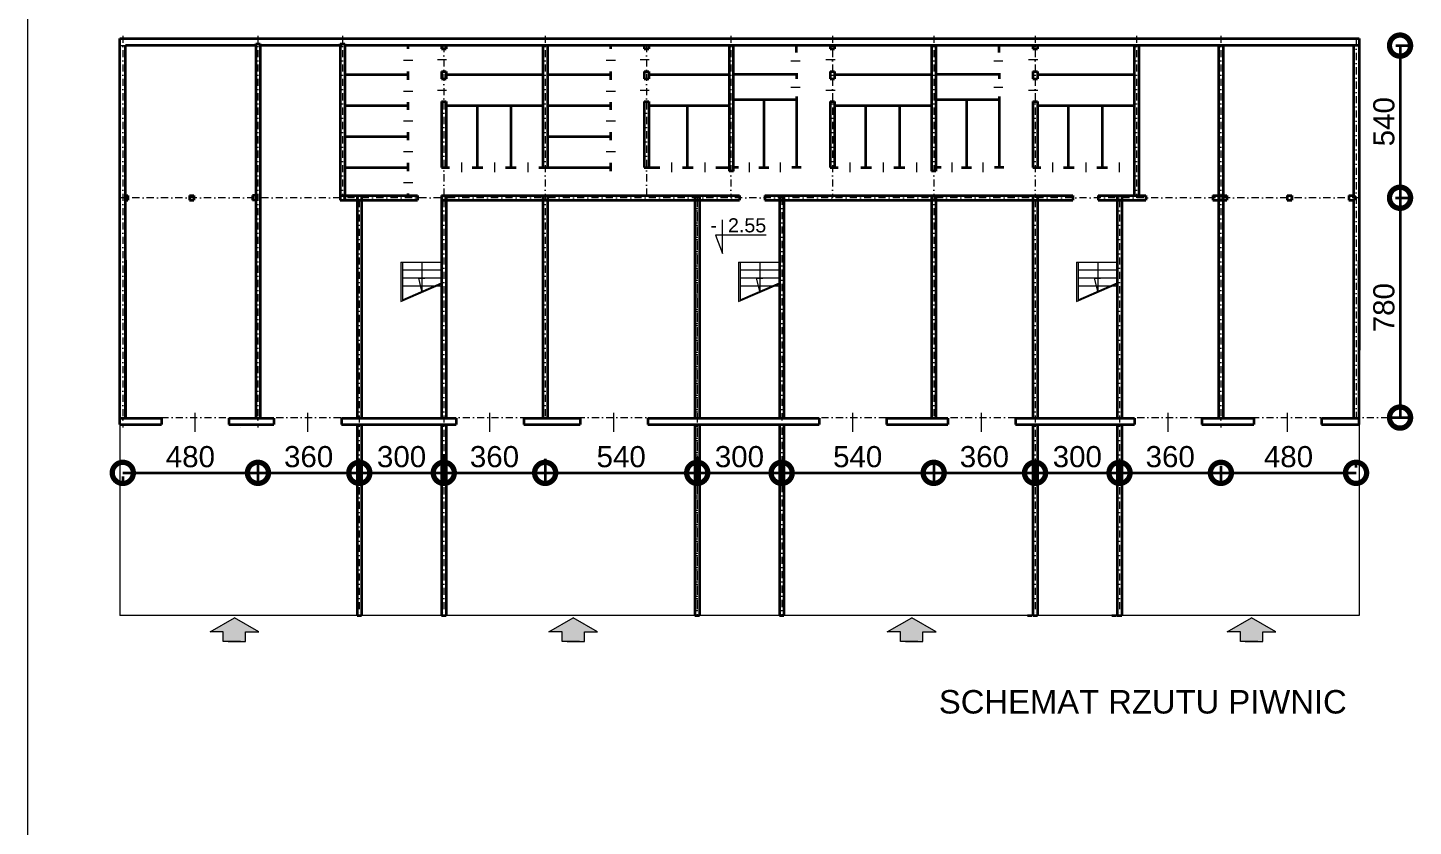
# Model space of a CAD drawing. Header units: millimetres. Extents: x 2834 to 13053, y -2252 to 4789.
# Drawn here: x 2834 to 5786, y 1268 to 2969 of the extents above; entities that cross this region are included whole.
import ezdxf

# ---------------------------------------------------------------- set-up
doc = ezdxf.new("R2010")
doc.units = ezdxf.units.MM
doc.header["$MEASUREMENT"] = 0
doc.header["$PDMODE"] = 2
doc.linetypes.add('DASHDOTX2', pattern=[50.8, 25.4, -12.7, 0, -12.7])
doc.layers.get('0').update_dxf_attribs({"lineweight": 5})
for name, color, linetype, lineweight in [('Okna c.', 7, 'Continuous', 5), ('Osie', 1, 'DASHDOTX2', 5), ('Urządzenia', 160, 'Continuous', 5), ('Widok', 7, 'Continuous', 9), ('Wymiary', 102, 'Continuous', 5), ('Wypełnienie', 7, 'Continuous', 5), ('Ściany k.', 7, 'Continuous', 35)]:
    doc.layers.add(name, color=color, linetype=linetype, lineweight=lineweight)
doc.styles.get("Standard").update_dxf_attribs({"font": 'ARIAL.TTF'})
doc.dimstyles.new('ISO-25', dxfattribs={"dimscale": 20, "dimtxt": 2.5, "dimasz": 5, "dimexe": 1.25, "dimexo": 0.625, "dimtad": 1, "dimtxsty": 'Standard', "dimblk": 'DOTSMALL', "dimcen": 2.5, "dimadec": 0, "dimazin": 0, "dimtfac": 1, "dimtmove": 0, "dimatfit": 3, "dimfxl": 0, "dimarcsym": 0})

# ---------------------------------------------------------------- blocks, each defined once
blk = doc.blocks.new('_DotSmall')
at = {"color": 0, "const_width": 0.5}
blk.add_lwpolyline([(-0.0625, 0, 1), (0.0625, 0, 1)], format="xyb", close=True, dxfattribs=at)
blk = doc.blocks.new('*D106')
at = {"layer": 'Defpoints', "color": 0}
for p in [(7637.2, 2941.1), (7624.2, 2161.1), (7671.5, 2161.1)]:
    blk.add_point(p, dxfattribs=at)
at = {"layer": 'Wymiary', "color": 0, "lineweight": -2}
for p, q in [((7655.9, 2941.1), (7709, 2941.1)), ((7671.5, 2941.1), (7671.5, 2161.1)), ((7642.9, 2161.1), (7709, 2161.1))]:
    blk.add_line(p, q, dxfattribs=at)
at = {"layer": 'Wymiary', "color": 0, "lineweight": -2, "xscale": 150, "yscale": 150, "zscale": 150}
for p, rotation in [((7671.5, 2941.1), 90), ((7671.5, 2161.1), 270)]:
    blk.add_blockref('_DotSmall', p, dxfattribs=dict(at, rotation=rotation))
at = {"layer": 'Wymiary', "color": 0, "insert": (7614.4, 2551.1), "char_height": 75, "attachment_point": 5, "rotation": 90}
blk.add_mtext('780', dxfattribs=at)
blk = doc.blocks.new('*D107')
at = {"layer": 'Defpoints', "color": 0}
for p in [(6015.3, 2028.4), (6375.3, 2028.4), (6375.3, 1964.9)]:
    blk.add_point(p, dxfattribs=at)
at = {"layer": 'Wymiary', "color": 0, "lineweight": -2}
for p, q in [((6015.3, 2009.7), (6015.3, 1927.4)), ((6375.3, 2009.6), (6375.3, 1927.4)), ((6015.3, 1964.9), (6375.3, 1964.9))]:
    blk.add_line(p, q, dxfattribs=at)
at = {"layer": 'Wymiary', "color": 0, "lineweight": -2, "xscale": 150, "yscale": 150, "zscale": 150, "rotation": 180}
blk.add_blockref('_DotSmall', (6015.3, 1964.9), dxfattribs=at)
at = {"layer": 'Wymiary', "color": 0, "lineweight": -2, "xscale": 150, "yscale": 150, "zscale": 150}
blk.add_blockref('_DotSmall', (6375.3, 1964.9), dxfattribs=at)
at = {"layer": 'Wymiary', "color": 0, "insert": (6195.3, 2022), "char_height": 75, "attachment_point": 5}
blk.add_mtext('360', dxfattribs=at)
blk = doc.blocks.new('*D108')
at = {"layer": 'Defpoints', "color": 0}
for p in [(4275.3, 2050.5), (4635.3, 2033.4), (4635.3, 1964.9)]:
    blk.add_point(p, dxfattribs=at)
at = {"layer": 'Wymiary', "color": 0, "lineweight": -2}
for p, q in [((4275.3, 2031.8), (4275.3, 1927.4)), ((4635.3, 2014.6), (4635.3, 1927.4)), ((4275.3, 1964.9), (4635.3, 1964.9))]:
    blk.add_line(p, q, dxfattribs=at)
at = {"layer": 'Wymiary', "color": 0, "lineweight": -2, "xscale": 150, "yscale": 150, "zscale": 150, "rotation": 180}
blk.add_blockref('_DotSmall', (4275.3, 1964.9), dxfattribs=at)
at = {"layer": 'Wymiary', "color": 0, "lineweight": -2, "xscale": 150, "yscale": 150, "zscale": 150}
blk.add_blockref('_DotSmall', (4635.3, 1964.9), dxfattribs=at)
at = {"layer": 'Wymiary', "color": 0, "insert": (4455.3, 2022), "char_height": 75, "attachment_point": 5}
blk.add_mtext('360', dxfattribs=at)
blk = doc.blocks.new('*D109')
at = {"layer": 'Defpoints', "color": 0}
for p in [(3615.3, 2018.6), (3135.3, 1970.8), (3615.3, 1964.9)]:
    blk.add_point(p, dxfattribs=at)
at = {"layer": 'Wymiary', "color": 0, "lineweight": -2}
for p, q in [((3615.3, 1999.8), (3615.3, 1927.4)), ((3135.3, 1964.9), (3615.3, 1964.9)), ((3135.3, 1952), (3135.3, 1927.4))]:
    blk.add_line(p, q, dxfattribs=at)
at = {"layer": 'Wymiary', "color": 0, "lineweight": -2, "xscale": 150, "yscale": 150, "zscale": 150, "rotation": 180}
blk.add_blockref('_DotSmall', (3135.3, 1964.9), dxfattribs=at)
at = {"layer": 'Wymiary', "color": 0, "lineweight": -2, "xscale": 150, "yscale": 150, "zscale": 150}
blk.add_blockref('_DotSmall', (3615.3, 1964.9), dxfattribs=at)
at = {"layer": 'Wymiary', "color": 0, "insert": (3375.3, 2021.9), "char_height": 75, "attachment_point": 5}
blk.add_mtext('480', dxfattribs=at)
blk = doc.blocks.new('*D110')
at = {"layer": 'Defpoints', "color": 0}
for p in [(3975.3, 2023.5), (4275.3, 2050.5), (4275.3, 1964.9)]:
    blk.add_point(p, dxfattribs=at)
at = {"layer": 'Wymiary', "color": 0, "lineweight": -2}
for p, q in [((4275.3, 2031.8), (4275.3, 1927.4)), ((3975.3, 2004.7), (3975.3, 1927.4)), ((3975.3, 1964.9), (4275.3, 1964.9))]:
    blk.add_line(p, q, dxfattribs=at)
at = {"layer": 'Wymiary', "color": 0, "lineweight": -2, "xscale": 150, "yscale": 150, "zscale": 150, "rotation": 180}
blk.add_blockref('_DotSmall', (3975.3, 1964.9), dxfattribs=at)
at = {"layer": 'Wymiary', "color": 0, "lineweight": -2, "xscale": 150, "yscale": 150, "zscale": 150}
blk.add_blockref('_DotSmall', (4275.3, 1964.9), dxfattribs=at)
at = {"layer": 'Wymiary', "color": 0, "insert": (4125.3, 2022), "char_height": 75, "attachment_point": 5}
blk.add_mtext('300', dxfattribs=at)
blk = doc.blocks.new('*D111')
at = {"layer": 'Defpoints', "color": 0}
for p in [(3615.3, 2018.6), (3975.3, 2023.5), (3975.3, 1964.9)]:
    blk.add_point(p, dxfattribs=at)
at = {"layer": 'Wymiary', "color": 0, "lineweight": -2}
for p, q in [((3615.3, 1999.8), (3615.3, 1927.4)), ((3975.3, 2004.7), (3975.3, 1927.4)), ((3615.3, 1964.9), (3975.3, 1964.9))]:
    blk.add_line(p, q, dxfattribs=at)
at = {"layer": 'Wymiary', "color": 0, "lineweight": -2, "xscale": 150, "yscale": 150, "zscale": 150, "rotation": 180}
blk.add_blockref('_DotSmall', (3615.3, 1964.9), dxfattribs=at)
at = {"layer": 'Wymiary', "color": 0, "lineweight": -2, "xscale": 150, "yscale": 150, "zscale": 150}
blk.add_blockref('_DotSmall', (3975.3, 1964.9), dxfattribs=at)
at = {"layer": 'Wymiary', "color": 0, "insert": (3795.3, 2022), "char_height": 75, "attachment_point": 5}
blk.add_mtext('360', dxfattribs=at)
blk = doc.blocks.new('*D112')
at = {"layer": 'Defpoints', "color": 0}
for p in [(5175.3, 2040.7), (5475.3, 2016.2), (5475.3, 1964.9)]:
    blk.add_point(p, dxfattribs=at)
at = {"layer": 'Wymiary', "color": 0, "lineweight": -2}
for p, q in [((5175.3, 2022), (5175.3, 1927.4)), ((5475.3, 1997.4), (5475.3, 1927.4)), ((5175.3, 1964.9), (5475.3, 1964.9))]:
    blk.add_line(p, q, dxfattribs=at)
at = {"layer": 'Wymiary', "color": 0, "lineweight": -2, "xscale": 150, "yscale": 150, "zscale": 150, "rotation": 180}
blk.add_blockref('_DotSmall', (5175.3, 1964.9), dxfattribs=at)
at = {"layer": 'Wymiary', "color": 0, "lineweight": -2, "xscale": 150, "yscale": 150, "zscale": 150}
blk.add_blockref('_DotSmall', (5475.3, 1964.9), dxfattribs=at)
at = {"layer": 'Wymiary', "color": 0, "insert": (5325.3, 2022), "char_height": 75, "attachment_point": 5}
blk.add_mtext('300', dxfattribs=at)
blk = doc.blocks.new('*D113')
at = {"layer": 'Defpoints', "color": 0}
for p in [(4635.3, 2033.4), (5175.3, 2040.7), (5175.3, 1964.9)]:
    blk.add_point(p, dxfattribs=at)
at = {"layer": 'Wymiary', "color": 0, "lineweight": -2}
for p, q in [((5175.3, 2022), (5175.3, 1927.4)), ((4635.3, 2014.6), (4635.3, 1927.4)), ((4635.3, 1964.9), (5175.3, 1964.9))]:
    blk.add_line(p, q, dxfattribs=at)
at = {"layer": 'Wymiary', "color": 0, "lineweight": -2, "xscale": 150, "yscale": 150, "zscale": 150, "rotation": 180}
blk.add_blockref('_DotSmall', (4635.3, 1964.9), dxfattribs=at)
at = {"layer": 'Wymiary', "color": 0, "lineweight": -2, "xscale": 150, "yscale": 150, "zscale": 150}
blk.add_blockref('_DotSmall', (5175.3, 1964.9), dxfattribs=at)
at = {"layer": 'Wymiary', "color": 0, "insert": (4905.3, 2021.9), "char_height": 75, "attachment_point": 5}
blk.add_mtext('540', dxfattribs=at)
blk = doc.blocks.new('*D114')
at = {"layer": 'Defpoints', "color": 0}
for p in [(6015.3, 2028.4), (5475.3, 2016.2), (6015.3, 1964.9)]:
    blk.add_point(p, dxfattribs=at)
at = {"layer": 'Wymiary', "color": 0, "lineweight": -2}
for p, q in [((5475.3, 1997.4), (5475.3, 1927.4)), ((6015.3, 2009.7), (6015.3, 1927.4)), ((5475.3, 1964.9), (6015.3, 1964.9))]:
    blk.add_line(p, q, dxfattribs=at)
at = {"layer": 'Wymiary', "color": 0, "lineweight": -2, "xscale": 150, "yscale": 150, "zscale": 150, "rotation": 180}
blk.add_blockref('_DotSmall', (5475.3, 1964.9), dxfattribs=at)
at = {"layer": 'Wymiary', "color": 0, "lineweight": -2, "xscale": 150, "yscale": 150, "zscale": 150}
blk.add_blockref('_DotSmall', (6015.3, 1964.9), dxfattribs=at)
at = {"layer": 'Wymiary', "color": 0, "insert": (5745.3, 2021.9), "char_height": 75, "attachment_point": 5}
blk.add_mtext('540', dxfattribs=at)
blk = doc.blocks.new('*D115')
at = {"layer": 'Defpoints', "color": 0}
for p in [(7035.3, 2008.7), (7515.3, 1964.9), (7515.3, 1964.9)]:
    blk.add_point(p, dxfattribs=at)
at = {"layer": 'Wymiary', "color": 0, "lineweight": -2}
for p, q in [((7035.3, 1990), (7035.3, 1927.4)), ((7515.3, 1983.6), (7515.3, 2002.4)), ((7035.3, 1964.9), (7515.3, 1964.9))]:
    blk.add_line(p, q, dxfattribs=at)
at = {"layer": 'Wymiary', "color": 0, "lineweight": -2, "xscale": 150, "yscale": 150, "zscale": 150, "rotation": 180}
blk.add_blockref('_DotSmall', (7035.3, 1964.9), dxfattribs=at)
at = {"layer": 'Wymiary', "color": 0, "lineweight": -2, "xscale": 150, "yscale": 150, "zscale": 150}
blk.add_blockref('_DotSmall', (7515.3, 1964.9), dxfattribs=at)
at = {"layer": 'Wymiary', "color": 0, "insert": (7275.3, 2021.9), "char_height": 75, "attachment_point": 5}
blk.add_mtext('480', dxfattribs=at)
blk = doc.blocks.new('*D116')
at = {"layer": 'Defpoints', "color": 0}
for p in [(6675.3, 2011.2), (7035.3, 2008.7), (7035.3, 1964.9)]:
    blk.add_point(p, dxfattribs=at)
at = {"layer": 'Wymiary', "color": 0, "lineweight": -2}
for p, q in [((6675.3, 1992.4), (6675.3, 1927.4)), ((7035.3, 1990), (7035.3, 1927.4)), ((6675.3, 1964.9), (7035.3, 1964.9))]:
    blk.add_line(p, q, dxfattribs=at)
at = {"layer": 'Wymiary', "color": 0, "lineweight": -2, "xscale": 150, "yscale": 150, "zscale": 150, "rotation": 180}
blk.add_blockref('_DotSmall', (6675.3, 1964.9), dxfattribs=at)
at = {"layer": 'Wymiary', "color": 0, "lineweight": -2, "xscale": 150, "yscale": 150, "zscale": 150}
blk.add_blockref('_DotSmall', (7035.3, 1964.9), dxfattribs=at)
at = {"layer": 'Wymiary', "color": 0, "insert": (6855.3, 2022), "char_height": 75, "attachment_point": 5}
blk.add_mtext('360', dxfattribs=at)
blk = doc.blocks.new('*D117')
at = {"layer": 'Defpoints', "color": 0}
for p in [(6375.3, 2028.4), (6675.3, 2011.2), (6675.3, 1964.9)]:
    blk.add_point(p, dxfattribs=at)
at = {"layer": 'Wymiary', "color": 0, "lineweight": -2}
for p, q in [((6375.3, 2009.6), (6375.3, 1927.4)), ((6675.3, 1992.4), (6675.3, 1927.4)), ((6375.3, 1964.9), (6675.3, 1964.9))]:
    blk.add_line(p, q, dxfattribs=at)
at = {"layer": 'Wymiary', "color": 0, "lineweight": -2, "xscale": 150, "yscale": 150, "zscale": 150, "rotation": 180}
blk.add_blockref('_DotSmall', (6375.3, 1964.9), dxfattribs=at)
at = {"layer": 'Wymiary', "color": 0, "lineweight": -2, "xscale": 150, "yscale": 150, "zscale": 150}
blk.add_blockref('_DotSmall', (6675.3, 1964.9), dxfattribs=at)
at = {"layer": 'Wymiary', "color": 0, "insert": (6525.3, 2022), "char_height": 75, "attachment_point": 5}
blk.add_mtext('300', dxfattribs=at)
blk = doc.blocks.new('*D131')
at = {"layer": 'Defpoints', "color": 0}
for p in [(7638.3, 3481.1), (7636.1, 2941.1), (7671.5, 2941.1)]:
    blk.add_point(p, dxfattribs=at)
at = {"layer": 'Wymiary', "color": 0, "lineweight": -2}
for p, q in [((7657.1, 3481.1), (7709, 3481.1)), ((7671.5, 3481.1), (7671.5, 2941.1)), ((7654.8, 2941.1), (7709, 2941.1))]:
    blk.add_line(p, q, dxfattribs=at)
at = {"layer": 'Wymiary', "color": 0, "lineweight": -2, "xscale": 150, "yscale": 150, "zscale": 150}
for p, rotation in [((7671.5, 3481.1), 90), ((7671.5, 2941.1), 270)]:
    blk.add_blockref('_DotSmall', p, dxfattribs=dict(at, rotation=rotation))
at = {"layer": 'Wymiary', "color": 0, "insert": (7614.4, 3211.1), "char_height": 75, "attachment_point": 5, "rotation": 90}
blk.add_mtext('540', dxfattribs=at)
blk = doc.blocks.new('piwnice')
at = {"layer": 'Urządzenia'}
for points in [[(3531.634, 1450.475), (3445.122, 1401.076), (3491.874, 1401.076), (3491.874, 1366.743), (3553.823, 1366.743), (3571.394, 1366.743), (3571.394, 1401.076), (3618.146, 1401.076)], [(4735.261, 1450.475), (4648.749, 1401.076), (4695.501, 1401.076), (4695.501, 1366.743), (4757.451, 1366.743), (4775.021, 1366.743), (4775.021, 1401.076), (4821.773, 1401.076)], [(5937.081, 1450.475), (5850.569, 1401.076), (5897.321, 1401.076), (5897.321, 1366.743), (5959.271, 1366.743), (5976.841, 1366.743), (5976.841, 1401.076), (6023.593, 1401.076)], [(7144.242, 1450.475), (7057.73, 1401.076), (7104.482, 1401.076), (7104.482, 1366.743), (7166.432, 1366.743), (7184.003, 1366.743), (7184.003, 1401.076), (7230.755, 1401.076)]]:
    blk.add_hatch(color=256, dxfattribs=at).paths.add_polyline_path(points)
at = {"layer": 'Okna c.'}
for p, q in [((4132.411, 3429.394), (4164.867, 3429.394)), ((4252.411, 3432.325), (4284.867, 3432.325)), ((4852.411, 3429.394), (4884.867, 3429.394)), ((4972.411, 3432.325), (5004.867, 3432.325)), ((5540.846, 3425.794), (5508.391, 3425.794)), ((5632.411, 3432.325), (5664.867, 3432.325)), ((6260.846, 3425.794), (6228.391, 3425.794)), ((6352.411, 3432.325), (6384.867, 3432.325)), ((4132.411, 3319.878), (4164.867, 3319.878)), ((4252.411, 3322.81), (4284.867, 3322.81)), ((4852.411, 3319.878), (4884.867, 3319.878)), ((4972.411, 3322.81), (5004.867, 3322.81)), ((5540.846, 3332.869), (5508.391, 3332.869)), ((5632.411, 3322.81), (5664.867, 3322.81)), ((6260.846, 3332.869), (6228.391, 3332.869)), ((6352.411, 3322.81), (6384.867, 3322.81)), ((4132.411, 3213.642), (4164.867, 3213.642)), ((4852.411, 3213.642), (4884.867, 3213.642)), ((4132.411, 3105.681), (4164.867, 3105.681)), ((4852.411, 3105.681), (4884.867, 3105.681)), ((4337.668, 3066.041), (4337.668, 3031.778)), ((4455.864, 3066.041), (4455.864, 3031.778)), ((4574.061, 3066.041), (4574.061, 3031.778)), ((5084.51, 3066.041), (5084.51, 3031.778)), ((5084.51, 3066.041), (5084.51, 3031.778)), ((5202.706, 3066.041), (5202.706, 3031.778)), ((5360.006, 3066.041), (5360.006, 3031.778)), ((5469.553, 3066.041), (5469.553, 3031.778)), ((5469.553, 3066.041), (5469.553, 3031.778)), ((5717.668, 3066.041), (5717.668, 3031.778)), ((5835.864, 3066.041), (5835.864, 3031.778)), ((5954.061, 3066.041), (5954.061, 3031.778)), ((6080.006, 3066.041), (6080.006, 3031.778)), ((6189.553, 3066.041), (6189.553, 3031.778)), ((6189.553, 3066.041), (6189.553, 3031.778)), ((6437.668, 3066.041), (6437.668, 3031.778)), ((6555.864, 3066.041), (6555.864, 3031.778)), ((6674.061, 3066.041), (6674.061, 3031.778)), ((4132.411, 2995.832), (4164.867, 2995.832)), ((4122.342, 2713.115), (4122.342, 2572.775)), ((4122.342, 2713.115), (4128.342, 2713.115)), ((4128.342, 2713.115), (4128.342, 2575.365)), ((4128.342, 2713.115), (4267.342, 2713.115)), ((4197.842, 2713.115), (4197.842, 2609.115)), ((5322.342, 2713.115), (5322.342, 2572.775)), ((5322.342, 2713.115), (5328.342, 2713.115)), ((5328.342, 2713.115), (5328.342, 2575.365)), ((5328.342, 2713.115), (5467.342, 2713.115)), ((5397.842, 2713.115), (5397.842, 2609.115)), ((6522.342, 2713.115), (6522.342, 2572.775)), ((6522.342, 2713.115), (6528.342, 2713.115)), ((6528.342, 2713.115), (6528.342, 2575.365)), ((6528.342, 2713.115), (6667.342, 2713.115)), ((6597.842, 2713.115), (6597.842, 2609.115)), ((4128.342, 2685.115), (4267.342, 2685.115)), ((5328.342, 2685.115), (5467.342, 2685.115)), ((6528.342, 2685.115), (6667.342, 2685.115)), ((4122.342, 2572.775), (4267.342, 2635.365)), ((4128.342, 2657.115), (4267.342, 2657.115)), ((4128.342, 2579.115), (4267.342, 2639.115)), ((4128.342, 2629.115), (4267.342, 2629.115)), ((4197.842, 2609.115), (4186.389, 2655.78)), ((4186.389, 2655.78), (4208.111, 2655.78)), ((5322.342, 2572.775), (5467.342, 2635.365)), ((5328.342, 2657.115), (5467.342, 2657.115)), ((5328.342, 2579.115), (5467.342, 2639.115)), ((5328.342, 2629.115), (5467.342, 2629.115)), ((5397.842, 2609.115), (5386.389, 2655.78)), ((5386.389, 2655.78), (5408.111, 2655.78)), ((6522.342, 2572.775), (6667.342, 2635.365)), ((6528.342, 2657.115), (6667.342, 2657.115)), ((6528.342, 2579.115), (6667.342, 2639.115)), ((6528.342, 2629.115), (6667.342, 2629.115)), ((6597.842, 2609.115), (6586.389, 2655.78)), ((6586.389, 2655.78), (6608.111, 2655.78)), ((3390.817, 2178.194), (3390.817, 2110.762)), ((3790.776, 2178.194), (3790.776, 2110.762)), ((4437.976, 2178.194), (4437.976, 2110.762)), ((4878.222, 2178.194), (4878.222, 2110.762)), ((5726.478, 2178.194), (5726.478, 2110.762)), ((6183.965, 2178.194), (6183.965, 2110.762)), ((6846.367, 2178.194), (6846.367, 2110.762)), ((7270.495, 2178.194), (7270.495, 2110.762)), ((3552.347, 2126.115), (3552.347, 2126.115)), ((3387.347, 2032.907), (3387.347, 2020.907))]:
    blk.add_line(p, q, dxfattribs=at)
at = {"layer": 'Osie'}
for p, q in [((3135.342, 3516.115), (3135.342, 2126.115)), ((3615.342, 3516.115), (3615.342, 2126.115)), ((3915.342, 3516.115), (3915.342, 2949.115)), ((4635.342, 3516.115), (4635.342, 2159.115)), ((5295.342, 3516.115), (5295.342, 2941.115)), ((5655.342, 3516.115), (5655.342, 2941.115)), ((6015.342, 3516.115), (6015.342, 2161.115)), ((6375.342, 3516.115), (6375.342, 2941.115)), ((6735.342, 3516.115), (6735.342, 2941.115)), ((7035.342, 3516.115), (7035.342, 2126.115)), ((7515.342, 3506.115), (7515.342, 2159.115)), ((3124.342, 3481.115), (4812.806, 3481.115)), ((4275.342, 3483.115), (4275.342, 2949.115)), ((7526.342, 3481.115), (4812.806, 3481.115)), ((4995.342, 3483.115), (4995.342, 2941.115)), ((7526.342, 2941.115), (3124.342, 2941.115)), ((3975.342, 2933.115), (3975.342, 1459.115)), ((4275.342, 2933.115), (4275.342, 1459.115)), ((5175.342, 2941.115), (5175.342, 1459.115)), ((5175.342, 2933.115), (5175.342, 1459.115)), ((5475.342, 2941.115), (5475.342, 1459.115)), ((6375.342, 2933.115), (6375.342, 1460.099)), ((6675.342, 2933.115), (6675.342, 1457.695)), ((3119.453, 2161.115), (7629.532, 2161.115))]:
    blk.add_line(p, q, dxfattribs=at)
at = {"layer": 'Urządzenia'}
for p, q in [((3124.342, 2136.115), (3124.342, 1459.115)), ((7526.342, 2136.115), (7526.342, 1459.115)), ((7526.342, 1459.115), (3124.342, 1459.115)), ((3445.122, 1401.076), (3531.634, 1450.475)), ((3618.146, 1401.076), (3531.634, 1450.475)), ((4648.749, 1401.076), (4735.261, 1450.475)), ((4821.773, 1401.076), (4735.261, 1450.475)), ((5850.569, 1401.076), (5937.081, 1450.475)), ((6023.593, 1401.076), (5937.081, 1450.475)), ((7057.73, 1401.076), (7144.242, 1450.475)), ((7230.755, 1401.076), (7144.242, 1450.475)), ((3491.874, 1401.076), (3445.122, 1401.076)), ((3491.874, 1366.743), (3491.874, 1401.076)), ((3571.394, 1401.076), (3618.146, 1401.076)), ((3571.394, 1366.743), (3571.394, 1401.076)), ((4695.501, 1401.076), (4648.749, 1401.076)), ((4695.501, 1366.743), (4695.501, 1401.076)), ((4775.021, 1401.076), (4821.773, 1401.076)), ((4775.021, 1366.743), (4775.021, 1401.076)), ((5897.321, 1401.076), (5850.569, 1401.076)), ((5897.321, 1366.743), (5897.321, 1401.076)), ((5976.841, 1401.076), (6023.593, 1401.076)), ((5976.841, 1366.743), (5976.841, 1401.076)), ((7104.482, 1401.076), (7057.73, 1401.076)), ((7104.482, 1366.743), (7104.482, 1401.076)), ((7184.003, 1401.076), (7230.755, 1401.076)), ((7184.003, 1366.743), (7184.003, 1401.076)), ((3553.823, 1366.743), (3491.874, 1366.743)), ((3509.444, 1366.743), (3571.394, 1366.743)), ((4757.451, 1366.743), (4695.501, 1366.743)), ((4713.071, 1366.743), (4775.021, 1366.743)), ((5959.271, 1366.743), (5897.321, 1366.743)), ((5914.891, 1366.743), (5976.841, 1366.743)), ((7166.432, 1366.743), (7104.482, 1366.743)), ((7122.053, 1366.743), (7184.003, 1366.743))]:
    blk.add_line(p, q, dxfattribs=at)
at = {"layer": 'Ściany k.'}
for p, q in [((3124.342, 2161.115), (3124.342, 3506.115)), ((3124.342, 3506.115), (7526.342, 3506.115)), ((7526.342, 3506.115), (7526.342, 2400.507)), ((3144.342, 2161.115), (3144.342, 3483.115)), ((3144.342, 3483.115), (3607.342, 3483.115)), ((3607.342, 3487.115), (3623.342, 3487.115)), ((3607.342, 3483.115), (3607.342, 3487.115)), ((3607.342, 3483.115), (3607.342, 2159.115)), ((3607.342, 3483.115), (3607.342, 3483.115)), ((3623.342, 3487.115), (3623.342, 3483.115)), ((3623.342, 3483.115), (3623.342, 2159.115)), ((3623.342, 3483.115), (3907.342, 3483.115)), ((3847.341, 3483.115), (3907.342, 3483.115)), ((3907.342, 3487.115), (3923.342, 3487.115)), ((3907.342, 3483.115), (3907.342, 3487.115)), ((3907.342, 3483.115), (3907.342, 2933.115)), ((3907.342, 3483.115), (3907.342, 3483.115)), ((3923.342, 3487.115), (3923.342, 3483.115)), ((3923.342, 3483.115), (3923.342, 2949.115)), ((3923.342, 3483.115), (4019.051, 3483.115)), ((3923.342, 3483.115), (7526.342, 3483.115)), ((4147.342, 3483.115), (4147.342, 3470.152)), ((4267.342, 3483.115), (4267.342, 3470.152)), ((4267.342, 3470.152), (4283.342, 3470.152)), ((4283.342, 3483.115), (4283.342, 3470.152)), ((4393.342, 3483.115), (4393.342, 3481.115)), ((4627.342, 3483.115), (4627.342, 3049.115)), ((4643.342, 3483.115), (4643.342, 3049.115)), ((4867.342, 3483.115), (4867.342, 3470.152)), ((4987.342, 3483.115), (4987.342, 3470.152)), ((4987.342, 3470.152), (5003.342, 3470.152)), ((5003.342, 3483.115), (5003.342, 3470.152)), ((5288.342, 3483.115), (5288.342, 3035.785)), ((5303.342, 3483.115), (5303.342, 3035.785)), ((5528.342, 3456.584), (5528.342, 3483.621)), ((5647.342, 3483.115), (5647.342, 3470.152)), ((5647.342, 3470.152), (5663.342, 3470.152)), ((5663.342, 3483.115), (5663.342, 3470.152)), ((5773.342, 3483.115), (5773.342, 3481.115)), ((6007.342, 3483.115), (6007.342, 3035.785)), ((6007.342, 3483.115), (6007.342, 3049.115)), ((6023.342, 3483.115), (6023.342, 3035.785)), ((6248.342, 3456.584), (6248.342, 3483.621)), ((6367.342, 3483.115), (6367.342, 3470.152)), ((6367.342, 3470.152), (6383.342, 3470.152)), ((6383.342, 3483.115), (6383.342, 3470.152)), ((6493.342, 3483.115), (6493.342, 3481.115)), ((6727.342, 3483.115), (6727.342, 3035.785)), ((6727.342, 3483.115), (6727.342, 2949.115)), ((6743.342, 3483.115), (6743.342, 2949.115)), ((7027.342, 3483.115), (7027.342, 2563.412)), ((7043.342, 3483.115), (7043.342, 2563.412)), ((7506.342, 3483.115), (7506.342, 2949.115)), ((3923.342, 3379.115), (4147.342, 3379.115)), ((4147.342, 3389.413), (4147.342, 3359.897)), ((4267.342, 3389.413), (4283.342, 3389.413)), ((4267.342, 3389.413), (4267.342, 3363.568)), ((4267.342, 3363.568), (4283.342, 3363.568)), ((4283.342, 3389.413), (4283.342, 3363.568)), ((4283.342, 3379.115), (4627.342, 3379.115)), ((4643.342, 3379.115), (4867.342, 3379.115)), ((4867.342, 3389.413), (4867.342, 3359.897)), ((4987.342, 3389.413), (5003.342, 3389.413)), ((4987.342, 3389.413), (4987.342, 3363.568)), ((4987.342, 3363.568), (5003.342, 3363.568)), ((5003.342, 3389.413), (5003.342, 3363.568)), ((5003.342, 3379.115), (5288.342, 3379.115)), ((5528.342, 3379.115), (5302.342, 3379.115)), ((5528.342, 3382.881), (5528.342, 3363.568)), ((5647.342, 3389.413), (5663.342, 3389.413)), ((5647.342, 3389.413), (5647.342, 3363.568)), ((5647.342, 3363.568), (5663.342, 3363.568)), ((5663.342, 3389.413), (5663.342, 3363.568)), ((5663.342, 3379.115), (6007.342, 3379.115)), ((6248.342, 3379.115), (6022.342, 3379.115)), ((6248.342, 3382.881), (6248.342, 3363.568)), ((6367.342, 3389.413), (6383.342, 3389.413)), ((6367.342, 3389.413), (6367.342, 3363.568)), ((6367.342, 3363.568), (6383.342, 3363.568)), ((6383.342, 3389.413), (6383.342, 3363.568)), ((6383.342, 3379.115), (6727.342, 3379.115)), ((5528.342, 3300.592), (5528.342, 3049.115)), ((6248.342, 3300.592), (6248.342, 3049.115)), ((3923.342, 3269.115), (4147.342, 3269.115)), ((4147.342, 3279.897), (4147.342, 3253.659)), ((4267.342, 3282.828), (4283.342, 3282.828)), ((4267.342, 3282.828), (4267.342, 3049.115)), ((4283.342, 3282.828), (4283.342, 3049.115)), ((4283.342, 3269.115), (4627.342, 3269.115)), ((4393.342, 3269.115), (4393.342, 3049.115)), ((4513.342, 3269.115), (4513.342, 3049.115)), ((4643.342, 3269.115), (4867.342, 3269.115)), ((4867.342, 3279.897), (4867.342, 3253.659)), ((4987.342, 3282.828), (5003.342, 3282.828)), ((4987.342, 3282.828), (4987.342, 3049.115)), ((5003.342, 3282.828), (5003.342, 3049.115)), ((5003.342, 3269.115), (5288.342, 3269.115)), ((5140.184, 3269.115), (5140.184, 3049.115)), ((5528.342, 3289.115), (5302.342, 3289.115)), ((5411.641, 3289.115), (5411.641, 3049.115)), ((5647.342, 3282.828), (5663.342, 3282.828)), ((5647.342, 3282.828), (5647.342, 3049.115)), ((5663.342, 3282.828), (5663.342, 3049.115)), ((5663.342, 3269.115), (6007.342, 3269.115)), ((5773.342, 3269.115), (5773.342, 3049.115)), ((5893.342, 3269.115), (5893.342, 3049.115)), ((6248.342, 3289.115), (6022.342, 3289.115)), ((6131.641, 3289.115), (6131.641, 3049.115)), ((6367.342, 3282.828), (6383.342, 3282.828)), ((6367.342, 3282.828), (6367.342, 3049.115)), ((6383.342, 3282.828), (6383.342, 3049.115)), ((6383.342, 3269.115), (6727.342, 3269.115)), ((6493.342, 3269.115), (6493.342, 3049.115)), ((6613.342, 3269.115), (6613.342, 3049.115)), ((3923.342, 3159.115), (4147.342, 3159.115)), ((4147.342, 3173.661), (4147.342, 3145.7)), ((4643.342, 3159.115), (4867.342, 3159.115)), ((4867.342, 3173.661), (4867.342, 3145.7)), ((4147.342, 3065.7), (4147.342, 3035.847)), ((4867.342, 3065.7), (4867.342, 3035.847)), ((3907.342, 3009.579), (3907.342, 2933.115)), ((3923.342, 3049.115), (4147.342, 3049.115)), ((3923.342, 3009.579), (3923.342, 2933.115)), ((4267.342, 3049.115), (4295.965, 3049.115)), ((4375.965, 3049.115), (4414.161, 3049.115)), ((4494.161, 3049.115), (4532.358, 3049.115)), ((4612.352, 3049.115), (4643.342, 3049.115)), ((4643.342, 3049.115), (4867.342, 3049.115)), ((4987.342, 3049.115), (5042.807, 3049.115)), ((4987.342, 3049.115), (5042.807, 3049.115)), ((5122.806, 3049.115), (5161.003, 3049.115)), ((5241.002, 3049.115), (5288.342, 3049.115)), ((5304.342, 3035.785), (5288.342, 3035.785)), ((5321.709, 3049.115), (5302.342, 3049.115)), ((5394.411, 3049.115), (5429.682, 3049.115)), ((5544.342, 3049.115), (5511.256, 3049.115)), ((5544.342, 3049.115), (5511.256, 3049.115)), ((5647.342, 3049.115), (5675.965, 3049.115)), ((5755.965, 3049.115), (5794.161, 3049.115)), ((5874.161, 3049.115), (5912.358, 3049.115)), ((6023.342, 3035.785), (6007.342, 3035.785)), ((6041.709, 3049.115), (6022.342, 3049.115)), ((6114.411, 3049.115), (6149.682, 3049.115)), ((6264.342, 3049.115), (6231.256, 3049.115)), ((6264.342, 3049.115), (6231.256, 3049.115)), ((6367.342, 3049.115), (6395.965, 3049.115)), ((6475.965, 3049.115), (6514.161, 3049.115)), ((6594.161, 3049.115), (6632.358, 3049.115)), ((4147.342, 2955.851), (4147.342, 2949.115)), ((3144.342, 2949.115), (3153.707, 2949.115)), ((3144.342, 2933.115), (3153.707, 2933.115)), ((3153.707, 2949.115), (3153.707, 2933.115)), ((3372.066, 2949.115), (3372.066, 2933.115)), ((3372.066, 2949.115), (3387.918, 2949.115)), ((3372.066, 2933.115), (3387.918, 2933.115)), ((3383.918, 2949.115), (3387.918, 2949.115)), ((3387.918, 2933.115), (3383.918, 2933.115)), ((3387.918, 2949.115), (3387.918, 2933.115)), ((3595.618, 2949.115), (3595.618, 2933.115)), ((3607.342, 2949.115), (3595.618, 2949.115)), ((3607.342, 2933.115), (3595.618, 2933.115)), ((3907.342, 2949.115), (4182.107, 2949.115)), ((3907.342, 2933.115), (3983.342, 2933.115)), ((3967.342, 2949.115), (3967.342, 2159.115)), ((3983.342, 2949.115), (3983.342, 2713.115)), ((3983.342, 2933.115), (4182.107, 2933.115)), ((4182.107, 2949.115), (4182.107, 2933.115)), ((4267.342, 2949.115), (4267.342, 2860.812)), ((4267.342, 2949.115), (4995.342, 2949.115)), ((4267.342, 2941.115), (4267.342, 2933.115)), ((4267.342, 2933.115), (4267.342, 2159.115)), ((4267.342, 2933.115), (5281.432, 2933.115)), ((4283.342, 2949.115), (4283.342, 2860.812)), ((4283.342, 2941.115), (4283.342, 2933.115)), ((4283.342, 2933.115), (4283.342, 2159.115)), ((4627.342, 2949.115), (4627.342, 2159.115)), ((4643.342, 2949.115), (4643.342, 2159.115)), ((4987.342, 2949.115), (5186.432, 2949.115)), ((4987.342, 2933.115), (5183.342, 2933.115)), ((5167.342, 2949.115), (5167.342, 2860.812)), ((5167.342, 2949.115), (5167.342, 2159.115)), ((5183.342, 2949.115), (5325.229, 2949.115)), ((5183.342, 2949.115), (5183.342, 2713.115)), ((5183.342, 2933.115), (5183.342, 2860.812)), ((5281.432, 2949.115), (5288.342, 2949.115)), ((5281.432, 2933.115), (5325.229, 2933.115)), ((5325.229, 2949.115), (5325.229, 2933.115)), ((5415.229, 2949.115), (5415.229, 2933.115)), ((5415.229, 2949.115), (6509.229, 2949.115)), ((5415.229, 2933.115), (6509.229, 2933.115)), ((5467.342, 2949.115), (5467.342, 2860.812)), ((5483.342, 2949.115), (5483.342, 2860.812)), ((6007.342, 2949.115), (6007.342, 2159.115)), ((6023.342, 2949.115), (6023.342, 2159.115)), ((6367.342, 2949.115), (6367.342, 2159.115)), ((6383.342, 2949.115), (6383.342, 2159.115)), ((6509.229, 2949.115), (6509.229, 2933.115)), ((6599.229, 2949.115), (6599.229, 2933.115)), ((6599.229, 2949.115), (6769.186, 2949.115)), ((6599.229, 2933.115), (6769.186, 2933.115)), ((6667.342, 2949.115), (6667.342, 2159.115)), ((6683.342, 2949.115), (6683.342, 2159.115)), ((6769.186, 2949.115), (6769.186, 2933.115)), ((7006.239, 2949.115), (7006.239, 2933.115)), ((7006.239, 2949.115), (7056.423, 2949.115)), ((7006.239, 2933.115), (7056.423, 2933.115)), ((7056.423, 2949.115), (7056.423, 2933.115)), ((7271.066, 2949.115), (7271.066, 2933.115)), ((7271.066, 2949.115), (7286.918, 2949.115)), ((7271.066, 2933.115), (7286.918, 2933.115)), ((7282.918, 2949.115), (7286.918, 2949.115)), ((7286.918, 2933.115), (7282.918, 2933.115)), ((7286.918, 2949.115), (7286.918, 2933.115)), ((7489.615, 2949.115), (7489.615, 2933.115)), ((7489.615, 2949.115), (7510.342, 2949.115)), ((7489.615, 2933.115), (7510.342, 2933.115)), ((7506.342, 2949.115), (7510.342, 2949.115)), ((7506.342, 2933.115), (7506.342, 2400.507)), ((7510.342, 2933.115), (7506.342, 2933.115)), ((7510.342, 2949.115), (7510.342, 2933.115)), ((5467.342, 2860.812), (5467.342, 2159.115)), ((5483.342, 2860.812), (5483.342, 2159.115)), ((3967.342, 2765.812), (3967.342, 2159.115)), ((3983.342, 2765.812), (3983.342, 2159.115)), ((5167.342, 2765.812), (5167.342, 2159.115)), ((5183.342, 2765.812), (5183.342, 2159.115)), ((6367.342, 2765.812), (6367.342, 2159.115)), ((6383.342, 2765.812), (6383.342, 2159.115)), ((3124.342, 2136.115), (3124.342, 2719.431)), ((3144.342, 2719.431), (3144.342, 2159.115)), ((7506.342, 2719.431), (7506.342, 2161.115)), ((7526.342, 2136.115), (7526.342, 2719.431)), ((3607.342, 2563.412), (3607.342, 2161.115)), ((3623.342, 2563.412), (3623.342, 2161.115)), ((7027.342, 2563.412), (7027.342, 2159.115)), ((7043.342, 2563.412), (7043.342, 2159.115)), ((3124.342, 2159.115), (3272.322, 2159.115)), ((3124.342, 2136.115), (3272.322, 2136.115)), ((3272.322, 2159.115), (3272.322, 2136.115)), ((3512.322, 2159.115), (3512.322, 2136.115)), ((3512.322, 2159.115), (3672.281, 2159.115)), ((3512.322, 2136.115), (3672.281, 2136.115)), ((3672.281, 2159.115), (3672.281, 2136.115)), ((3912.281, 2159.115), (3912.281, 2136.115)), ((3912.281, 2159.115), (4319.481, 2159.115)), ((3912.281, 2136.115), (4319.481, 2136.115)), ((3967.342, 2136.115), (3967.342, 1459.115)), ((3967.342, 2136.115), (3967.342, 1459.115)), ((3983.342, 2136.115), (3983.342, 1459.115)), ((4267.342, 2136.115), (4267.342, 1459.115)), ((4283.342, 2136.115), (4283.342, 1459.115)), ((4319.481, 2159.115), (4319.481, 2136.115)), ((4559.481, 2159.115), (4559.481, 2136.115)), ((4559.481, 2159.115), (4759.727, 2159.115)), ((4559.481, 2136.115), (4759.727, 2136.115)), ((4759.727, 2159.115), (4759.727, 2136.115)), ((4999.727, 2159.115), (4999.727, 2136.115)), ((4999.727, 2159.115), (5607.983, 2159.115)), ((4999.727, 2136.115), (5607.983, 2136.115)), ((5167.342, 2136.115), (5167.342, 1459.115)), ((5167.342, 2136.115), (5167.342, 1459.115)), ((5183.342, 2136.115), (5183.342, 1459.115)), ((5467.342, 2136.115), (5467.342, 1459.115)), ((5483.342, 2136.115), (5483.342, 1459.115)), ((5607.983, 2159.115), (5607.983, 2136.115)), ((5847.983, 2159.115), (5847.983, 2136.115)), ((5847.983, 2159.115), (6065.47, 2159.115)), ((5847.983, 2136.115), (6065.47, 2136.115)), ((6065.47, 2159.115), (6065.47, 2136.115)), ((6305.47, 2159.115), (6305.47, 2136.115)), ((6305.47, 2159.115), (6727.872, 2159.115)), ((6305.47, 2136.115), (6727.872, 2136.115)), ((6367.342, 2136.115), (6367.342, 1459.115)), ((6367.342, 2136.115), (6367.342, 1459.115)), ((6383.342, 2136.115), (6383.342, 1459.115)), ((6667.342, 2136.115), (6667.342, 1459.115)), ((6683.342, 2136.115), (6683.342, 1459.115)), ((6727.872, 2159.115), (6727.872, 2136.115)), ((6967.872, 2159.115), (6967.872, 2136.115)), ((6967.872, 2159.115), (7152, 2159.115)), ((6967.872, 2136.115), (7152, 2136.115)), ((7152, 2159.115), (7152, 2136.115)), ((7392, 2159.115), (7392, 2136.115)), ((7392, 2159.115), (7526.342, 2159.115)), ((7392, 2136.115), (7526.342, 2136.115))]:
    blk.add_line(p, q, dxfattribs=at)
at = {"layer": 'Ściany k.', "color": 253}
for p, q in [((3967.342, 1459.115), (3983.342, 1459.115)), ((4267.342, 1459.115), (4283.342, 1459.115)), ((5167.342, 1459.115), (5183.342, 1459.115)), ((5467.342, 1459.115), (5483.342, 1459.115)), ((6348.153, 1459.115), (6364.153, 1459.115)), ((6367.342, 1459.115), (6383.342, 1459.115)), ((6648.153, 1459.115), (6664.153, 1459.115)), ((6667.342, 1459.115), (6683.342, 1459.115))]:
    blk.add_line(p, q, dxfattribs=at)
at = {"layer": 'Wymiary'}
for base, p1, p2, picture, middle in [((7671.47, 2941.115), (7638.304, 3481.115), (7636.067, 2941.115), '*D131', (7614.427, 3211.115)), ((7671.47, 2161.115), (7637.181, 2941.115), (7624.186, 2161.115), '*D106', (7614.427, 2551.115))]:
    dim = blk.add_linear_dim(base=base, p1=p1, p2=p2, angle=90, dimstyle='ISO-25', override={"dimscale": 30, "dimtmove": 1}, dxfattribs=at)
    dim.commit()
    dim.dimension.update_dxf_attribs({"geometry": picture, "text_midpoint": middle})
for base, p1, p2, picture, middle in [((3615.342, 1964.886), (3135.342, 1970.751), (3615.342, 2018.56), '*D109', (3375.342, 2021.929)), ((3975.342, 1964.886), (3615.342, 2018.56), (3975.342, 2023.479), '*D111', (3795.342, 2021.955)), ((4275.342, 1964.886), (3975.342, 2023.479), (4275.342, 2050.531), '*D110', (4125.342, 2021.955)), ((4635.342, 1964.886), (4275.342, 2050.531), (4635.342, 2033.365), '*D108', (4455.342, 2021.955)), ((5175.342, 1964.886), (4635.342, 2033.365), (5175.342, 2040.743), '*D113', (4905.342, 2021.929)), ((5475.342, 1964.886), (5175.342, 2040.743), (5475.342, 2016.15), '*D112', (5325.342, 2021.955)), ((6015.342, 1964.886), (5475.342, 2016.15), (6015.342, 2028.447), '*D114', (5745.342, 2021.929)), ((6375.342, 1964.886), (6015.342, 2028.447), (6375.342, 2028.376), '*D107', (6195.342, 2021.955)), ((6675.342, 1964.886), (6375.342, 2028.376), (6675.342, 2011.161), '*D117', (6525.342, 2021.955)), ((7035.342, 1964.886), (6675.342, 2011.161), (7035.342, 2008.702), '*D116', (6855.342, 2021.955)), ((7515.342, 1964.886), (7035.342, 2008.702), (7515.342, 1964.886), '*D115', (7275.342, 2021.929))]:
    dim = blk.add_linear_dim(base=base, p1=p1, p2=p2, dimstyle='ISO-25', override={"dimscale": 30, "dimtmove": 1}, dxfattribs=at)
    dim.commit()
    dim.dimension.update_dxf_attribs({"geometry": picture, "text_midpoint": middle})

msp = doc.modelspace()

# ---------------------------------------------------------------- linework, layer by layer
at = {"layer": 'Okna c.'}
for p, q in [((4313.999, 2488.377), (4313.999, 2559.676)), ((4299.368, 2526.983), (4313.999, 2488.377)), ((4406.949, 2526.983), (4299.368, 2526.983)), ((4368.258, 2526.983), (4299.368, 2526.983))]:
    msp.add_line(p, q, dxfattribs=at)
at = {"layer": 'Widok'}
msp.add_lwpolyline([(2833.532, 4788.852), (13053.391, 4788.852), (13053.391, -2251.889), (2833.532, -2251.889)], close=True, dxfattribs=at)

# ---------------------------------------------------------------- block references
at = {"layer": 'Ściany k.', "xscale": 0.6, "yscale": 0.6, "zscale": 0.6}
msp.add_blockref('piwnice', (1154.993, 842.061), dxfattribs=at)

# ---------------------------------------------------------------- texts
at = {"layer": 'Wymiary', "insert": (4775.212, 1558.524), "char_height": 50, "width": 940.37435, "attachment_point": 1}
msp.add_mtext('{\\fArial|b0|i0|c238|p34;SCHEMAT RZUTU PIWNIC}', dxfattribs=at)
at = {"layer": 'Wypełnienie'}
msp.add_text('-  2.55', height=30, dxfattribs=at).set_placement((4288.478, 2533.107))

doc.saveas('drawing.dxf')
